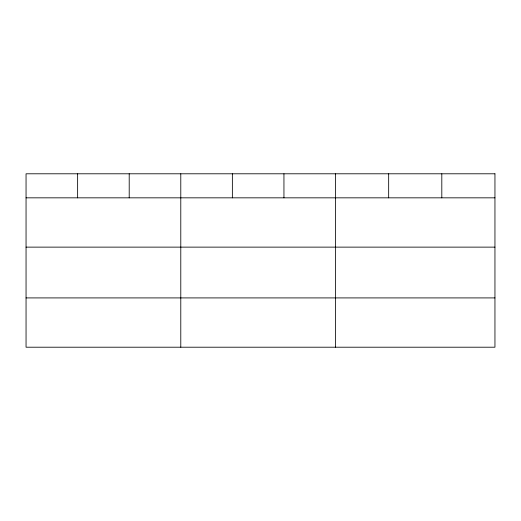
<?xml version="1.0" encoding="UTF-8"?>
<svg xmlns="http://www.w3.org/2000/svg" width="521" height="521" viewBox="0 0 521 521"><rect width="100%" height="100%" fill="white"/><g stroke="black" fill="none" stroke-linecap="round" stroke-linejoin="round"><path stroke-width="0.78" d="M26.05 197.837L494.95 197.837M26.05 247.13L494.95 247.13M26.05 297.914L494.95 297.914M441.808 173.793L441.808 197.837M388.666 173.793L388.666 197.837M335.524 173.793L335.524 347.207M283.945 173.793L283.945 197.837M232.366 173.793L232.366 197.837M180.787 173.793L180.787 347.207M129.208 173.793L129.208 197.837M77.629 173.793L77.629 197.837M494.95 173.793L26.05 173.793L26.05 347.207L494.95 347.207L494.95 173.793"/></g></svg>
